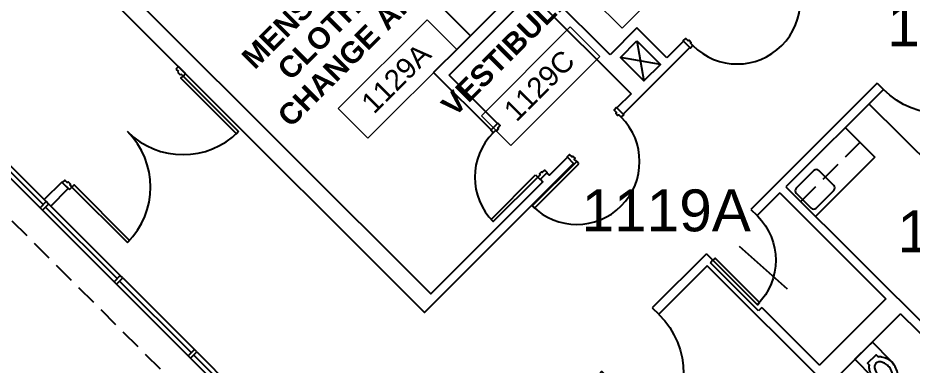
# Model space of a CAD drawing. Header units: inches. Extents: x -59 to 5745, y -269 to 4477.
# Drawn here: x 1332 to 1845, y 432 to 631 of the extents above; entities that cross this region are included whole.
import ezdxf

# ---------------------------------------------------------------- set-up
doc = ezdxf.new("R2010")
doc.units = ezdxf.units.IN
doc.header["$LTSCALE"] = 96
doc.header["$MEASUREMENT"] = 0
doc.linetypes.add('DASHED4', pattern=[0.1875, 0.125, -0.0625])
doc.linetypes.add('HIDDEN2', pattern=[0.1875, 0.125, -0.0625])
doc.layers.get('0').update_dxf_attribs({"linetype": 'CONTINUOUS'})
for name, color, linetype in [('A-ANNO-ROOM', 4, 'CONTINUOUS'), ('A-DOOR', 2, 'CONTINUOUS'), ('A-FLOR-CASE', 3, 'CONTINUOUS'), ('A-FLOR-CASE-UPPR', 3, 'HIDDEN2'), ('A-FLOR-PFIX', 2, 'CONTINUOUS'), ('A-GLAZ', 2, 'CONTINUOUS'), ('A-GLAZ-SILL', 1, 'CONTINUOUS'), ('A-SHAFT', 1, 'CONTINUOUS'), ('A-WALL-ABOVE', 8, 'DASHED4'), ('A-WALL-FULL', 6, 'CONTINUOUS'), ('X-CLNG-TRAK', 5, 'CONTINUOUS')]:
    doc.layers.add(name, color=color, linetype=linetype)
doc.layers.add('A-AREA-IDEN', color=2, linetype='CONTINUOUS', lineweight=9)
doc.styles.add('Arial', font='arial.ttf')
doc.styles.add('Arial_2', font='arial.ttf', dxfattribs={"height": 11.802395})
doc.styles.add('Arial_B', font='arialbd.ttf', dxfattribs={"height": 12.177074})

# ---------------------------------------------------------------- blocks, each defined once
blk = doc.blocks.new('P2477016')
for p, q in [((-3.603083, -23.831759), (-3.603083, -23.831759)), ((-2.504894, -21.068753), (-2.504894, -21.068753))]:
    blk.add_line(p, q)
for points in [[(-6.93083, -16.399601, -0.022673), (-7, -14.875), (-7, 0), (-3.020761, 0), (0, 0), (3.020761, 0), (7, 0), (7, -14.875)], [(-6.937926, -16.211212, -0.074934), (-6.387938, -12.562014, -0.085426), (-4.920528, -9.670474, -0.066386), (-3.550098, -8.264603), (-3.550098, -6.711212), (3.449902, -6.711212), (3.449902, -8.264603, -0.066386), (4.820333, -9.670474, -0.085426), (6.287743, -12.562014, -0.111314), (6.709134, -17.991061)], [(3.991504, -23.722377, -0.562484), (3.158962, -23.529526), (2.424162, -21.300368, -0.238976), (2.492058, -20.853364, 0.08035), (3.421006, -18.976205, 0.074934), (3.837731, -16.211212, 0.074934), (3.421006, -13.446218, 0.085426), (2.414145, -11.462194, 0.066386), (1.597345, -10.624271, 0.330534), (-1.69754, -10.624271, 0.066386), (-2.51434, -11.462194, 0.085426), (-3.521201, -13.446218, 0.074934), (-3.937926, -16.211212, 0.074934), (-3.521201, -18.976205, 0.08035), (-2.592253, -20.853364, -0.238976), (-2.524357, -21.300368), (-3.250575, -23.503493, -0.549653), (-4.069149, -23.710095)], [(0, -25.75, 0.143932), (2.498761, -25.015482, 0.107177), (4.949747, -22.564786, 0.077997), (6.431696, -19.212481, 0.065232), (7, -14.875)], [(-4.023967, -23.748064, 0.06085), (-2.498761, -25.015482, 0.143932), (0, -25.75)], [(-2.976493, -22.67201, 0.063273), (-1.687041, -23.754089, 0.143932), (0, -24.25)], [(0, -24.25, 0.143932), (1.687041, -23.754089, 0.059203), (2.902316, -22.750942)]]:
    blk.add_lwpolyline(points, format="xyb")
for centre, radius, start, end in [((5.443363, -16.211212), 12.38129, 180, 197.141641), ((2.746106, -17.043143), 9.558648, 197.141641, 216.672481), ((1.035634, -18.316811), 7.426057, 216.672481, 226.574161)]:
    blk.add_arc(centre, radius, start, end)
blk = doc.blocks.new('*U77')
for p, q in [((0, 0), (0, 0)), ((48, 0), (48, 0))]:
    blk.add_line(p, q)
blk.add_lwpolyline([(0, 0), (0, 48), (1.75, 48), (1.75, 0)], close=True)
blk.add_arc((0, 0), 48, 0, 90)
blk = doc.blocks.new('*U17')
for p, q in [((0, 0), (0, 0)), ((36, 0), (36, 0))]:
    blk.add_line(p, q)
blk.add_lwpolyline([(0, 0), (0, 36), (1.75, 36), (1.75, 0)], close=True)
blk.add_arc((0, 0), 36, 0, 90)
blk = doc.blocks.new('*U78')
for p, q in [((0, 0), (0, 0)), ((-48, 0), (-48, 0))]:
    blk.add_line(p, q)
blk.add_lwpolyline([(0, 0), (0, 48), (-1.75, 48), (-1.75, 0)], close=True)
blk.add_arc((0, 0), 48, 90, 180)
blk = doc.blocks.new('Room Tag - Room Tag-10342-LEVEL 01 OVERALL FLOOR PLAN CATH _1')
at = {"layer": 'A-AREA-IDEN'}
for p, q in [((-0.375, -0.0625), (-0.375, -0.3125)), ((-0.375, -0.0625), (0.375, -0.0625)), ((0.375, -0.0625), (0.375, -0.3125)), ((-0.375, -0.3125), (0.375, -0.3125))]:
    blk.add_line(p, q, dxfattribs=at)

msp = doc.modelspace()

# ---------------------------------------------------------------- linework, layer by layer
at = {"layer": 'A-ANNO-ROOM'}
msp.add_line((1744.95, 500.25), (1772.34, 475.86), dxfattribs=at)
at = {"layer": 'A-DOOR'}
for p, q in [((1423.83, 603.28), (1422.42, 601.86)), ((1422.42, 601.86), (1423.83, 600.45)), ((1423.83, 600.45), (1423.39, 600.01)), ((1423.39, 600.01), (1424.8, 598.59)), ((1427.9, 599.21), (1423.83, 603.28)), ((1424.8, 598.59), (1425.25, 599.04)), ((1425.25, 599.04), (1426.48, 597.8)), ((1426.48, 597.8), (1427.9, 599.21))]:
    msp.add_line(p, q, dxfattribs=at)
for points in [[(1713.12, 617.77), (1712.95, 617.94), (1714.36, 619.36), (1715.78, 617.94), (1716.22, 618.39), (1717.46, 617.15), (1717.01, 616.71), (1718.43, 615.29), (1717.01, 613.88), (1716.66, 614.23)], [(1674.92, 579.56), (1674.74, 579.74), (1673.33, 578.33), (1674.74, 576.91), (1674.3, 576.47), (1675.54, 575.23), (1675.98, 575.68), (1677.4, 574.26), (1678.81, 575.68), (1678.46, 576.03)], [(1606.59, 570.63), (1606.76, 570.8), (1608.18, 569.39), (1606.76, 567.98), (1607.21, 567.53), (1605.97, 566.3), (1605.53, 566.74), (1604.11, 565.32), (1602.7, 566.74), (1602.88, 566.92)], [(1650.17, 547.74), (1650.53, 547.39), (1651.94, 548.81), (1650.53, 550.22), (1650.97, 550.66), (1649.73, 551.9), (1649.29, 551.46), (1647.87, 552.87), (1646.46, 551.46), (1646.64, 551.28)], [(1631.16, 538.63), (1630.98, 538.45), (1629.57, 539.87), (1630.98, 541.28), (1630.54, 541.73), (1631.78, 542.96), (1632.22, 542.52), (1633.63, 543.93), (1635.05, 542.52), (1634.87, 542.34)]]:
    msp.add_lwpolyline(points, dxfattribs=at)
for points in [[(1458.3, 565.98), (1457.07, 564.74), (1425.25, 596.56), (1426.48, 597.8)], [(1653.18, 547.57), (1651.94, 548.81), (1626.48, 523.35), (1627.72, 522.11)], [(1628.33, 541.11), (1629.57, 539.87), (1604.11, 514.41), (1602.88, 515.65)], [(1361.43, 532.74), (1362.84, 534.16), (1361.61, 535.4), (1362.05, 535.84), (1360.63, 537.25), (1360.19, 536.81), (1358.78, 538.22), (1357.36, 536.81)], [(1394.66, 502.34), (1395.9, 503.58), (1364.08, 535.4), (1362.84, 534.16)]]:
    msp.add_lwpolyline(points, close=True, dxfattribs=at)
for centre, radius, start, end in [((1743.88, 640.75), 36, 225, 45), ((1651.94, 548.81), 36, 225, 45), ((1426.48, 597.8), 45, 225, 315), ((1362.84, 534.16), 45, 315, 45), ((1629.57, 539.87), 36, 134.9999, 224.9999)]:
    msp.add_arc(centre, radius, start, end, dxfattribs=at)
at = {"layer": 'A-FLOR-CASE'}
for p, q in [((1591.14, 620.96), (1518.13, 693.97)), ((1805.63, 568.31), (1822.6, 551.34)), ((1822.6, 551.34), (1788.66, 517.4))]:
    msp.add_line(p, q, dxfattribs=at)
at = {"layer": 'A-FLOR-CASE-UPPR'}
msp.add_line((1814.12, 559.82), (1780.17, 525.88), dxfattribs=at)
at = {"layer": 'A-FLOR-PFIX'}
msp.add_lwpolyline([(1777.66, 530.67), (1786.15, 522.18, 0.414214), (1788.97, 522.18), (1799.08, 532.29, 0.414214), (1799.08, 535.11), (1790.59, 543.6, 0.414214), (1787.76, 543.6), (1777.66, 533.5, 0.414214)], format="xyb", close=True, dxfattribs=at)
at = {"layer": 'A-GLAZ'}
for points in [[(1305.34, 565.13), (1346.35, 524.12)], [(1347.77, 522.71), (1388.78, 481.69)], [(1390.19, 480.28), (1431.21, 439.27)], [(1432.62, 437.85), (1459.14, 411.34)]]:
    msp.add_lwpolyline(points, dxfattribs=at)
at = {"layer": 'A-GLAZ-SILL'}
for p, q in [((1307.11, 566.9), (1347.02, 526.99)), ((1303.57, 563.37), (1344.59, 522.35)), ((1350.73, 523.28), (1390.55, 483.46)), ((1346, 520.94), (1387.01, 479.93)), ((1391.96, 482.05), (1432.97, 441.04)), ((1388.43, 478.51), (1399.04, 467.9)), ((1399.04, 467.9), (1429.44, 437.5)), ((1430.85, 436.09), (1457.37, 409.57)), ((1434.39, 439.62), (1460.91, 413.11))]:
    msp.add_line(p, q, dxfattribs=at)
at = {"layer": 'A-SHAFT'}
for points in [[(1686.44, 617.97), (1690.38, 595.02)], [(1699.89, 604.53), (1676.94, 608.46)]]:
    msp.add_lwpolyline(points, dxfattribs=at)
at = {"layer": 'A-WALL-ABOVE'}
msp.add_line((310.24, 1533.04), (1530.32, 312.96), dxfattribs=at)
at = {"layer": 'A-WALL-FULL'}
for p, q in [((1671.02, 609.97), (1629.3, 651.69)), ((1578.83, 598.39), (1625.59, 645.15)), ((1625.59, 645.15), (1683.04, 587.69)), ((1686.44, 625.39), (1671.02, 609.97)), ((1703.6, 608.24), (1686.44, 625.39)), ((1713.12, 617.77), (1703.6, 608.24)), ((1716.66, 614.23), (1713.12, 617.77)), ((1678.46, 576.03), (1716.66, 614.23)), ((1569.99, 599.8), (1602.88, 566.92)), ((1606.59, 570.63), (1578.83, 598.39)), ((1823.96, 593.71), (1751.64, 521.38)), ((1827.5, 590.18), (1771.68, 534.35)), ((1823.96, 593.71), (1827.5, 590.18)), ((1683.04, 587.69), (1674.92, 579.56)), ((1674.92, 579.56), (1678.46, 576.03)), ((1602.88, 566.92), (1606.59, 570.63)), ((1771.68, 534.35), (1863.26, 442.91)), ((1768.14, 530.82), (1755.17, 517.84)), ((1768.14, 530.82), (1828.91, 470.02)), ((1751.64, 521.38), (1755.17, 517.84)), ((1726.18, 495.92), (1695.21, 464.96)), ((1726.18, 495.92), (1729.9, 492.21)), ((1729.9, 492.21), (1728.48, 490.8)), ((1726.71, 489.03), (1698.93, 461.25)), ((1831.84, 383.9), (1726.71, 489.03)), ((1756.06, 463.22), (1728.48, 490.8)), ((1828.91, 470.02), (1791.01, 432.13)), ((1695.21, 464.96), (1698.93, 461.25)), ((1758, 465.16), (1756.06, 463.22)), ((1758, 465.16), (1791.01, 432.13)), ((1837.41, 461.55), (1799.51, 423.65)), ((1837.41, 461.55), (1859.71, 439.39))]:
    msp.add_line(p, q, dxfattribs=at)
at = {"layer": 'A-WALL-FULL', "extrusion": (0, 0, -1)}
for p, q in [((1348.12, 525.89), (1344.59, 522.35)), ((1346, 520.94), (1349.54, 524.47)), ((1349.54, 524.47), (1348.12, 525.89)), ((1344.59, 522.35), (1346, 520.94)), ((1390.55, 483.46), (1387.01, 479.93)), ((1388.43, 478.51), (1391.96, 482.05)), ((1391.96, 482.05), (1390.55, 483.46)), ((1387.01, 479.93), (1388.43, 478.51)), ((1432.97, 441.04), (1429.44, 437.5)), ((1434.39, 439.62), (1432.97, 441.04)), ((1429.44, 437.5), (1430.85, 436.09)), ((1430.85, 436.09), (1434.39, 439.62))]:
    msp.add_line(p, q, dxfattribs=at)
at = {"layer": 'A-WALL-FULL'}
for points in [[(1289.61, 744.57), (1286.79, 747.4), (1283.25, 743.86), (1564.77, 462.34), (1650.17, 547.74), (1646.64, 551.28), (1636.29, 540.93), (1634.87, 542.34), (1631.16, 538.63), (1632.57, 537.22), (1568.3, 472.95), (1324.75, 716.5), (1321.21, 712.97), (1293.33, 740.86), (1357.67, 805.2), (1359.09, 803.79), (1362.8, 807.5), (1361.39, 808.91), (1375.97, 823.5), (1372.26, 827.22)], [(1686.44, 617.97), (1699.89, 604.53), (1690.38, 595.02), (1682.28, 603.13), (1676.94, 608.46)], [(1360.81, 533.36), (1357.1, 537.08), (1347.02, 526.99), (1350.73, 523.28)]]:
    msp.add_lwpolyline(points, close=True, dxfattribs=at)
msp.add_lwpolyline([(1569.99, 599.8), (1584.94, 614.75), (1608.82, 638.63)], dxfattribs=at)
at = {"layer": 'X-CLNG-TRAK'}
msp.add_line((1859.78, 541.62), (1819.24, 581.92), dxfattribs=at)

# ---------------------------------------------------------------- block references
at = {"layer": 'A-AREA-IDEN', "xscale": 95.99999999999996, "yscale": 95.99999999999996, "zscale": 95.99999999999996, "rotation": 44.99999999999987}
for p in [(1682.12, 672.02), (1536.57, 608.88), (1618.52, 604.76)]:
    msp.add_blockref('Room Tag - Room Tag-10342-LEVEL 01 OVERALL FLOOR PLAN CATH _1', p, dxfattribs=at)
at = {"layer": 'A-DOOR', "xscale": -0.9999999999999998, "rotation": 225.0000000000276}
for name, p in [('*U78', (1861.44, 624.12)), ('*U17', (1729.9, 492.21)), ('*U77', (1665.09, 427.19))]:
    msp.add_blockref(name, p, dxfattribs=at)
at = {"layer": 'A-FLOR-PFIX', "rotation": 44.55464676687747}
msp.add_blockref('P2477016', (1816.24, 440.4), dxfattribs=at)

# ---------------------------------------------------------------- texts
at = {"layer": 'A-ANNO-ROOM', "style": 'Arial'}
for s, p in [('1117A', (1829.74, 614.97)), ('1119A', (1654.69, 508.82)), ('1118', (1835.6, 496.76))]:
    msp.add_text(s, height=24, dxfattribs=at).set_placement(p)
at = {"layer": 'A-AREA-IDEN', "attachment_point": 2, "rotation": 45, "line_spacing_factor": 0.938532}
for s, insert, char_height, width, style in [('MENS STAFF\\PCLOTHING\\PCHANGE AREA', (1497.34, 648.12), 12.1771, 145.584, 'Arial_B'), ('VESTIBULE', (1607.04, 616.26), 12.177, 110.592, 'Arial_B'), ('1129A', (1544.29, 600.77), 11.802, 56.88, 'Arial_2'), ('1129C', (1626.24, 596.65), 11.802, 57.888, 'Arial_2')]:
    msp.add_mtext(s, dxfattribs=dict(at, insert=insert, char_height=char_height, width=width, style=style))

doc.saveas('drawing.dxf')
